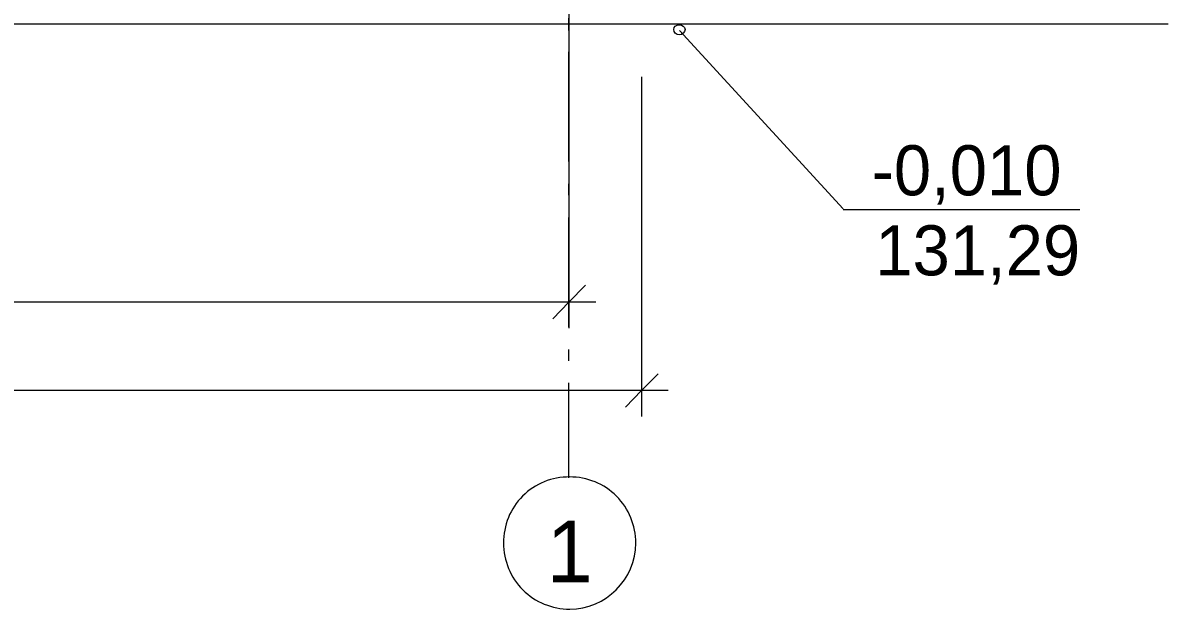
# Model space of a CAD drawing. Header units: millimetres. Extents: x -28928 to 100580, y -22867 to 36490.
# Drawn here: x 79484 to 84690, y -7434 to -4768 of the extents above; entities that cross this region are included whole.
import ezdxf

# ---------------------------------------------------------------- set-up
doc = ezdxf.new("R2010")
doc.units = ezdxf.units.MM
doc.layers.add('PDF _Геометрия', color=7, linetype='Continuous', true_color=0x8f8e8d)
doc.layers.add('PDF _Текст', color=7, linetype='Continuous')

msp = doc.modelspace()

# ---------------------------------------------------------------- linework, layer by layer
at = {"layer": 'PDF _Геометрия', "color": 7, "lineweight": 9}
for points in [[(81964.9, -4095.5), (81964.9, -6037.4), (81964.9, -6155.9)], [(-23144.3, -4772.4), (84689.5, -4772.4)], [(81964.9, -4802), (81964.9, -4747)], [(82468.4, -4802), (83213, -5614.3)], [(81964.9, -5398.6), (81964.9, -4899.3)], [(82294.9, -5013.6), (82294.9, -6439.3), (82294.9, -6557.8)], [(81964.9, -5550.9), (81964.9, -5500.1)], [(84287.6, -5618.6), (83213, -5618.6)], [(81964.9, -6151.6), (81964.9, -5652.4)], [(82087.6, -6037.4), (56081.1, -6037.4), (29799.5, -6037.4), (29351.1, -6037.4), (5066.4, -6037.4), (4816.8, -6037.4), (-21587.4, -6037.4)], [(81964.9, -6304), (81964.9, -6253.2)], [(82417.6, -6439.3), (-21938.6, -6439.3)], [(81964.9, -6837), (81964.9, -6405.5)]]:
    msp.add_lwpolyline(points, dxfattribs=at)
at = {"layer": 'PDF _Геометрия', "color": 7, "lineweight": 18}
for points in [[(81893, -6113.6), (81964.9, -6037.4), (82041.1, -5961.3)], [(82223, -6515.5), (82294.9, -6439.3), (82371.1, -6363.2)]]:
    msp.add_lwpolyline(points, dxfattribs=at)
msp.add_lwpolyline([(81969.1, -6832.8, 0.422535), (81668.7, -7133.2, 0.417263), (81969.1, -7433.6, 0.411972), (82269.5, -7133.2, 0.417263)], format="xyb", close=True, dxfattribs=at)
at = {"layer": 'PDF _Геометрия', "color": 7, "lineweight": 9}
for points in [[(82443, -4797.8), (82443, -4785.1), (82451.4, -4776.6), (82468.4, -4776.6)], [(82443, -4797.8), (82443, -4785.1), (82451.4, -4776.6), (82468.4, -4776.6)], [(82468.4, -4776.6), (82481.1, -4776.6), (82493.7, -4785.1), (82493.7, -4797.8)], [(82468.4, -4776.6), (82481.1, -4776.6), (82493.7, -4785.1), (82493.7, -4797.8)], [(82468.4, -4823.2), (82451.4, -4823.2), (82443, -4810.5), (82443, -4797.8)], [(82468.4, -4823.2), (82451.4, -4823.2), (82443, -4810.5), (82443, -4797.8)], [(82493.7, -4797.8), (82493.7, -4810.5), (82481.1, -4823.2), (82468.4, -4823.2)], [(82493.7, -4797.8), (82493.7, -4810.5), (82481.1, -4823.2), (82468.4, -4823.2)]]:
    msp.add_open_spline(points, degree=3, dxfattribs=at)

# ---------------------------------------------------------------- texts
at = {"layer": 'PDF _Текст', "attachment_point": 4, "style": ''}
for s, insert, char_height in [('-0,010', (83341.6, -5459.6), 227.71), ('131,29', (83358.6, -5823.4), 227.71), ('1', (81865.1, -7171.1), 280.1)]:
    msp.add_mtext(s, dxfattribs=dict(at, insert=insert, char_height=char_height))

doc.saveas('drawing.dxf')
